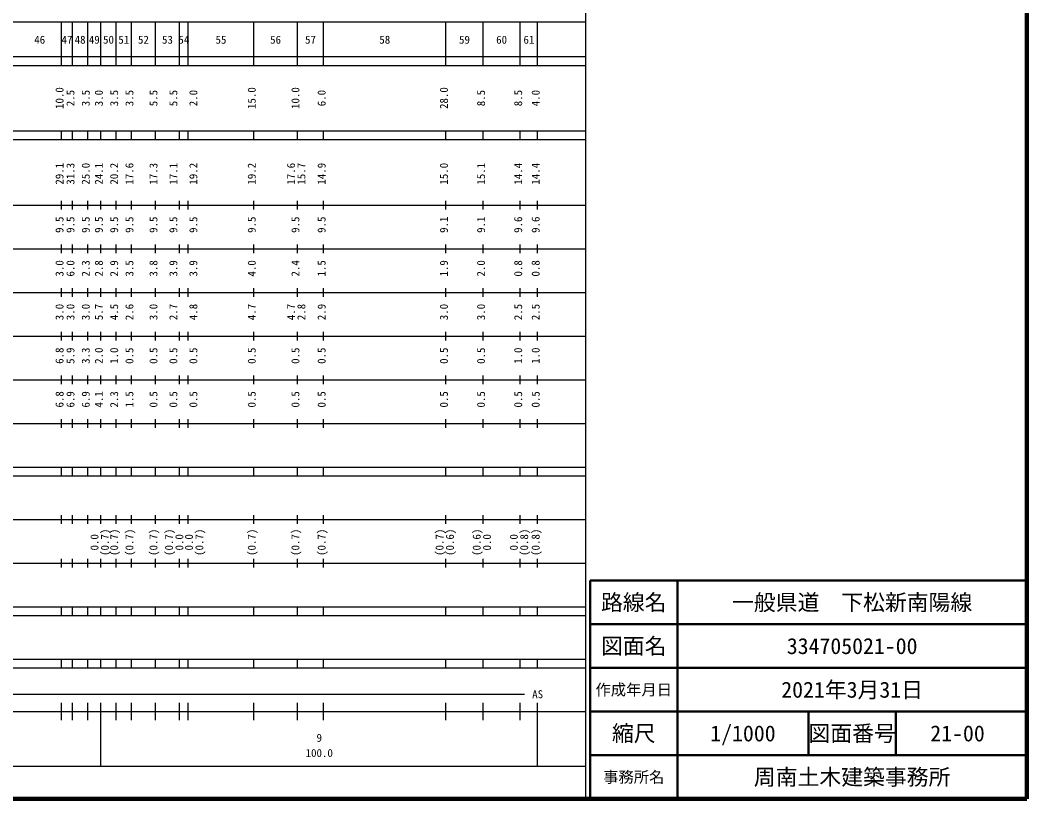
# Model space of a CAD drawing. Units: millimetres on the paper, enlarged 1000 times. Extents: x 40000 to 680000, y 20000 to 380000.
# Drawn here: x 449521 to 680000, y 20000 to 198357 of the extents above; entities that cross this region are included whole.
import ezdxf
from ezdxf.enums import TextEntityAlignment as Align

# ---------------------------------------------------------------- set-up
doc = ezdxf.new("R2010")
doc.units = ezdxf.units.MM
doc.header["$LTSCALE"] = 1000
for name, color, linetype, lineweight in [('M-TTL', 2, 'Continuous', 140), ('M-TTL-BAND', 7, 'Continuous', 25), ('M-TTL-FRAM', 2, 'Continuous', 50), ('M-TTL-LINE', 7, 'Continuous', 50)]:
    doc.layers.add(name, color=color, linetype=linetype, lineweight=lineweight)
doc.layers.add('M-TTL-TXT', color=7, linetype='Continuous')
doc.styles.add('ＭＳ ゴシック', font='')
doc.styles.get('ＭＳ ゴシック').set_extended_font_data('MS Gothic')

msp = doc.modelspace()

# ---------------------------------------------------------------- linework, layer by layer
at = {"layer": 'M-TTL'}
for p, q in [((680000, 20000), (680000, 380000)), ((40000, 20000), (680000, 20000))]:
    msp.add_line(p, q, dxfattribs=at)
at = {"layer": 'M-TTL-BAND'}
for p, q in [((579000, 20000), (579000, 370000)), ((68000, 198000), (579000, 198000)), ((459000, 188000), (459000, 198000)), ((461500, 188000), (461500, 198000)), ((465000, 188000), (465000, 198000)), ((468000, 188000), (468000, 198000)), ((471500, 188000), (471500, 198000)), ((475000, 188000), (475000, 198000)), ((480500, 188000), (480500, 198000)), ((486000, 188000), (486000, 198000)), ((488000, 188000), (488000, 198000)), ((503000, 188000), (503000, 198000)), ((513000, 188000), (513000, 198000)), ((519000, 188000), (519000, 198000)), ((547000, 188000), (547000, 198000)), ((555500, 188000), (555500, 198000)), ((564000, 188000), (564000, 198000)), ((568000, 188000), (568000, 198000)), ((40000, 190000), (579000, 190000)), ((40000, 188000), (579000, 188000)), ((40000, 173000), (579000, 173000)), ((459000, 171000), (459000, 173000)), ((461500, 171000), (461500, 173000)), ((465000, 171000), (465000, 173000)), ((468000, 171000), (468000, 173000)), ((471500, 171000), (471500, 173000)), ((475000, 171000), (475000, 173000)), ((480500, 171000), (480500, 173000)), ((486000, 171000), (486000, 173000)), ((488000, 171000), (488000, 173000)), ((503000, 171000), (503000, 173000)), ((513000, 171000), (513000, 173000)), ((519000, 171000), (519000, 173000)), ((547000, 171000), (547000, 173000)), ((555500, 171000), (555500, 173000)), ((564000, 171000), (564000, 173000)), ((568000, 171000), (568000, 173000)), ((40000, 171000), (579000, 171000)), ((459000, 155000), (459000, 157000)), ((461500, 155000), (461500, 157000)), ((465000, 155000), (465000, 157000)), ((468000, 155000), (468000, 157000)), ((471500, 155000), (471500, 157000)), ((475000, 155000), (475000, 157000)), ((480500, 155000), (480500, 157000)), ((486000, 155000), (486000, 157000)), ((488000, 155000), (488000, 157000)), ((503000, 155000), (503000, 157000)), ((513000, 155000), (513000, 157000)), ((519000, 155000), (519000, 157000)), ((547000, 155000), (547000, 157000)), ((555500, 155000), (555500, 157000)), ((564000, 155000), (564000, 157000)), ((568000, 155000), (568000, 157000)), ((40000, 156000), (579000, 156000)), ((46000, 146000), (579000, 146000)), ((459000, 145000), (459000, 147000)), ((461500, 145000), (461500, 147000)), ((465000, 145000), (465000, 147000)), ((468000, 145000), (468000, 147000)), ((471500, 145000), (471500, 147000)), ((475000, 145000), (475000, 147000)), ((480500, 145000), (480500, 147000)), ((486000, 145000), (486000, 147000)), ((488000, 145000), (488000, 147000)), ((503000, 145000), (503000, 147000)), ((513000, 145000), (513000, 147000)), ((519000, 145000), (519000, 147000)), ((547000, 145000), (547000, 147000)), ((555500, 145000), (555500, 147000)), ((564000, 145000), (564000, 147000)), ((568000, 145000), (568000, 147000)), ((52000, 136000), (579000, 136000)), ((459000, 135000), (459000, 137000)), ((461500, 135000), (461500, 137000)), ((465000, 135000), (465000, 137000)), ((468000, 135000), (468000, 137000)), ((471500, 135000), (471500, 137000)), ((475000, 135000), (475000, 137000)), ((480500, 135000), (480500, 137000)), ((486000, 135000), (486000, 137000)), ((488000, 135000), (488000, 137000)), ((503000, 135000), (503000, 137000)), ((513000, 135000), (513000, 137000)), ((519000, 135000), (519000, 137000)), ((547000, 135000), (547000, 137000)), ((555500, 135000), (555500, 137000)), ((564000, 135000), (564000, 137000)), ((568000, 135000), (568000, 137000)), ((459000, 125000), (459000, 127000)), ((461500, 125000), (461500, 127000)), ((465000, 125000), (465000, 127000)), ((468000, 125000), (468000, 127000)), ((471500, 125000), (471500, 127000)), ((475000, 125000), (475000, 127000)), ((480500, 125000), (480500, 127000)), ((486000, 125000), (486000, 127000)), ((488000, 125000), (488000, 127000)), ((503000, 125000), (503000, 127000)), ((513000, 125000), (513000, 127000)), ((519000, 125000), (519000, 127000)), ((547000, 125000), (547000, 127000)), ((555500, 125000), (555500, 127000)), ((564000, 125000), (564000, 127000)), ((568000, 125000), (568000, 127000)), ((46000, 126000), (579000, 126000)), ((52000, 116000), (579000, 116000)), ((459000, 115000), (459000, 117000)), ((461500, 115000), (461500, 117000)), ((465000, 115000), (465000, 117000)), ((468000, 115000), (468000, 117000)), ((471500, 115000), (471500, 117000)), ((475000, 115000), (475000, 117000)), ((480500, 115000), (480500, 117000)), ((486000, 115000), (486000, 117000)), ((488000, 115000), (488000, 117000)), ((503000, 115000), (503000, 117000)), ((513000, 115000), (513000, 117000)), ((519000, 115000), (519000, 117000)), ((547000, 115000), (547000, 117000)), ((555500, 115000), (555500, 117000)), ((564000, 115000), (564000, 117000)), ((568000, 115000), (568000, 117000)), ((459000, 105000), (459000, 107000)), ((461500, 105000), (461500, 107000)), ((465000, 105000), (465000, 107000)), ((468000, 105000), (468000, 107000)), ((471500, 105000), (471500, 107000)), ((475000, 105000), (475000, 107000)), ((480500, 105000), (480500, 107000)), ((486000, 105000), (486000, 107000)), ((488000, 105000), (488000, 107000)), ((503000, 105000), (503000, 107000)), ((513000, 105000), (513000, 107000)), ((519000, 105000), (519000, 107000)), ((547000, 105000), (547000, 107000)), ((555500, 105000), (555500, 107000)), ((564000, 105000), (564000, 107000)), ((568000, 105000), (568000, 107000)), ((46000, 106000), (579000, 106000)), ((40000, 96000), (579000, 96000)), ((459000, 94000), (459000, 96000)), ((461500, 94000), (461500, 96000)), ((465000, 94000), (465000, 96000)), ((468000, 94000), (468000, 96000)), ((471500, 94000), (471500, 96000)), ((475000, 94000), (475000, 96000)), ((480500, 94000), (480500, 96000)), ((486000, 94000), (486000, 96000)), ((488000, 94000), (488000, 96000)), ((503000, 94000), (503000, 96000)), ((513000, 94000), (513000, 96000)), ((519000, 94000), (519000, 96000)), ((547000, 94000), (547000, 96000)), ((555500, 94000), (555500, 96000)), ((564000, 94000), (564000, 96000)), ((568000, 94000), (568000, 96000)), ((40000, 94000), (579000, 94000)), ((49000, 84000), (579000, 84000)), ((459000, 83000), (459000, 85000)), ((461500, 83000), (461500, 85000)), ((465000, 83000), (465000, 85000)), ((468000, 83000), (468000, 85000)), ((471500, 83000), (471500, 85000)), ((475000, 83000), (475000, 85000)), ((480500, 83000), (480500, 85000)), ((486000, 83000), (486000, 85000)), ((488000, 83000), (488000, 85000)), ((503000, 83000), (503000, 85000)), ((513000, 83000), (513000, 85000)), ((519000, 83000), (519000, 85000)), ((547000, 83000), (547000, 85000)), ((555500, 83000), (555500, 85000)), ((564000, 83000), (564000, 85000)), ((568000, 83000), (568000, 85000)), ((40000, 74000), (579000, 74000)), ((459000, 73000), (459000, 75000)), ((461500, 73000), (461500, 75000)), ((465000, 73000), (465000, 75000)), ((468000, 73000), (468000, 75000)), ((471500, 73000), (471500, 75000)), ((475000, 73000), (475000, 75000)), ((480500, 73000), (480500, 75000)), ((486000, 73000), (486000, 75000)), ((488000, 73000), (488000, 75000)), ((503000, 73000), (503000, 75000)), ((513000, 73000), (513000, 75000)), ((519000, 73000), (519000, 75000)), ((547000, 73000), (547000, 75000)), ((555500, 73000), (555500, 75000)), ((564000, 73000), (564000, 75000)), ((568000, 73000), (568000, 75000)), ((40000, 64000), (579000, 64000)), ((459000, 62000), (459000, 64000)), ((461500, 62000), (461500, 64000)), ((465000, 62000), (465000, 64000)), ((468000, 62000), (468000, 64000)), ((471500, 62000), (471500, 64000)), ((475000, 62000), (475000, 64000)), ((480500, 62000), (480500, 64000)), ((486000, 62000), (486000, 64000)), ((488000, 62000), (488000, 64000)), ((503000, 62000), (503000, 64000)), ((513000, 62000), (513000, 64000)), ((519000, 62000), (519000, 64000)), ((547000, 62000), (547000, 64000)), ((555500, 62000), (555500, 64000)), ((564000, 62000), (564000, 64000)), ((568000, 62000), (568000, 64000)), ((40000, 62000), (579000, 62000)), ((40000, 52000), (579000, 52000)), ((459000, 50000), (459000, 52000)), ((461500, 50000), (461500, 52000)), ((465000, 50000), (465000, 52000)), ((468000, 50000), (468000, 52000)), ((471500, 50000), (471500, 52000)), ((475000, 50000), (475000, 52000)), ((480500, 50000), (480500, 52000)), ((486000, 50000), (486000, 52000)), ((488000, 50000), (488000, 52000)), ((503000, 50000), (503000, 52000)), ((513000, 50000), (513000, 52000)), ((519000, 50000), (519000, 52000)), ((547000, 50000), (547000, 52000)), ((555500, 50000), (555500, 52000)), ((564000, 50000), (564000, 52000)), ((568000, 50000), (568000, 52000)), ((40000, 50000), (579000, 50000)), ((78500, 44000), (565000, 44000)), ((459000, 38000), (459000, 42000)), ((461500, 38000), (461500, 42000)), ((465000, 38000), (465000, 42000)), ((468000, 27500), (468000, 42000)), ((471500, 38000), (471500, 42000)), ((475000, 38000), (475000, 42000)), ((480500, 38000), (480500, 42000)), ((486000, 38000), (486000, 42000)), ((488000, 38000), (488000, 42000)), ((503000, 38000), (503000, 42000)), ((513000, 38000), (513000, 42000)), ((519000, 38000), (519000, 42000)), ((547000, 38000), (547000, 42000)), ((555500, 38000), (555500, 42000)), ((564000, 38000), (564000, 42000)), ((568000, 27500), (568000, 42000)), ((40000, 40000), (579000, 40000)), ((68000, 27500), (579000, 27500))]:
    msp.add_line(p, q, dxfattribs=at)
at = {"layer": 'M-TTL-FRAM'}
for p, q in [((680000, 70000), (580000, 70000)), ((580000, 70000), (580000, 20000))]:
    msp.add_line(p, q, dxfattribs=at)
at = {"layer": 'M-TTL-LINE'}
for p, q in [((600000, 70000), (600000, 20000)), ((680000, 60000), (580000, 60000)), ((680000, 50000), (580000, 50000)), ((680000, 40000), (580000, 40000)), ((630000, 40000), (630000, 30000)), ((650000, 40000), (650000, 30000)), ((680000, 30000), (580000, 30000))]:
    msp.add_line(p, q, dxfattribs=at)

# ---------------------------------------------------------------- texts
at = {"layer": 'M-TTL-BAND', "style": 'ＭＳ ゴシック'}
for s, p in [('46', (454000, 192405)), ('47', (460250, 192405)), ('48', (463250, 192405)), ('49', (466500, 192405)), ('50', (469750, 192405)), ('51', (473250, 192405)), ('52', (477750, 192405)), ('53', (483250, 192405)), ('54', (487000, 192405)), ('55', (495500, 192405)), ('56', (508000, 192405)), ('57', (516000, 192405)), ('58', (533000, 192405)), ('59', (551250, 192405)), ('60', (559750, 192405)), ('61', (566000, 192405)), ('AS', (568000, 42500)), ('9', (518000, 32523)), ('100.0', (518000, 29033))]:
    msp.add_text(s, height=1833, dxfattribs=at).set_placement(p, align=Align.BOTTOM_CENTER)
for s, p in [('10.0', (460000, 180500)), ('2.5', (462500, 180500)), ('3.5', (466000, 180500)), ('3.0', (469000, 180500)), ('3.5', (472500, 180500)), ('3.5', (476000, 180500)), ('5.5', (481500, 180500)), ('5.5', (486059, 180500)), ('2.0', (490634, 180500)), ('15.0', (504000, 180500)), ('10.0', (514000, 180500)), ('6.0', (520000, 180500)), ('28.0', (548000, 180500)), ('8.5', (556500, 180500)), ('8.5', (565000, 180500)), ('4.0', (569000, 180500)), ('29.1', (460000, 163174)), ('31.3', (462500, 163174)), ('25.0', (466000, 163174)), ('24.1', (469000, 163174)), ('20.2', (472500, 163174)), ('17.6', (476000, 163174)), ('17.3', (481500, 163174)), ('17.1', (486059, 163174)), ('19.2', (490634, 163174)), ('19.2', (504000, 163174)), ('17.6', (513000, 163174)), ('15.7', (515370, 163174)), ('14.9', (520000, 163174)), ('15.0', (548000, 163174)), ('15.1', (556500, 163174)), ('14.4', (565000, 163174)), ('14.4', (569000, 163174)), ('9.5', (460000, 151500)), ('9.5', (462500, 151500)), ('9.5', (466000, 151500)), ('9.5', (469000, 151500)), ('9.5', (472500, 151500)), ('9.5', (476000, 151500)), ('9.5', (481500, 151500)), ('9.5', (486059, 151500)), ('9.5', (490634, 151500)), ('9.5', (504000, 151500)), ('9.5', (514000, 151500)), ('9.5', (520000, 151500)), ('9.1', (548000, 151500)), ('9.1', (556500, 151500)), ('9.6', (565000, 151500)), ('9.6', (569000, 151500)), ('3.0', (460000, 141500)), ('6.0', (462500, 141500)), ('2.3', (466000, 141500)), ('2.8', (469000, 141500)), ('2.9', (472500, 141500)), ('3.5', (476000, 141500)), ('3.8', (481500, 141500)), ('3.9', (486059, 141500)), ('3.9', (490634, 141500)), ('4.0', (504000, 141500)), ('2.4', (514000, 141500)), ('1.5', (520000, 141500)), ('1.9', (548000, 141500)), ('2.0', (556500, 141500)), ('0.8', (565000, 141500)), ('0.8', (569000, 141500)), ('3.0', (460000, 131500)), ('3.0', (462500, 131500)), ('3.0', (466000, 131500)), ('5.7', (469000, 131500)), ('4.5', (472500, 131500)), ('2.6', (476000, 131500)), ('3.0', (481500, 131500)), ('2.7', (486059, 131500)), ('4.8', (490634, 131500)), ('4.7', (504000, 131500)), ('4.7', (513000, 131500)), ('2.8', (515370, 131500)), ('2.9', (520000, 131500)), ('3.0', (548000, 131500)), ('3.0', (556500, 131500)), ('2.5', (565000, 131500)), ('2.5', (569000, 131500)), ('6.8', (460000, 121500)), ('5.9', (462500, 121500)), ('3.3', (466000, 121500)), ('2.0', (469000, 121500)), ('1.0', (472500, 121500)), ('0.5', (476000, 121500)), ('0.5', (481500, 121500)), ('0.5', (486059, 121500)), ('0.5', (490634, 121500)), ('0.5', (504000, 121500)), ('0.5', (514000, 121500)), ('0.5', (520000, 121500)), ('0.5', (548000, 121500)), ('0.5', (556500, 121500)), ('1.0', (565000, 121500)), ('1.0', (569000, 121500)), ('6.8', (460000, 111500)), ('6.9', (462500, 111500)), ('6.9', (466000, 111500)), ('4.1', (469000, 111500)), ('2.3', (472500, 111500)), ('1.5', (476000, 111500)), ('0.5', (481500, 111500)), ('0.5', (486059, 111500)), ('0.5', (490634, 111500)), ('0.5', (504000, 111500)), ('0.5', (514000, 111500)), ('0.5', (520000, 111500)), ('0.5', (548000, 111500)), ('0.5', (556500, 111500)), ('0.5', (565000, 111500)), ('0.5', (569000, 111500)), ('(0.7)', (470370, 78764)), ('(0.7)', (472500, 78764)), ('(0.7)', (476000, 78764)), ('(0.7)', (481500, 78764)), ('(0.7)', (485059, 78764)), ('(0.7)', (492004, 78764)), ('(0.7)', (504000, 78764)), ('(0.7)', (514000, 78764)), ('(0.7)', (520000, 78764)), ('(0.7)', (547000, 78764)), ('(0.6)', (549370, 78764)), ('(0.6)', (555500, 78764)), ('(0.8)', (566370, 78764)), ('(0.8)', (569000, 78764)), ('0.0', (468000, 78764)), ('0.0', (487429, 78764)), ('0.0', (489634, 78764)), ('0.0', (557870, 78764)), ('0.0', (564000, 78764))]:
    msp.add_text(s, height=1833, rotation=90, dxfattribs=at).set_placement(p, align=Align.BOTTOM_CENTER)
at = {"layer": 'M-TTL-TXT', "style": 'ＭＳ ゴシック'}
for s, height, p in [('路線名', 3666, (590000, 65000)), ('路線名', 3666, (590000, 65000)), ('一般県道\u3000下松新南陽線', 3666, (640000, 65000)), ('図面名', 3666, (590000, 55000)), ('図面名', 3666, (590000, 55000)), ('334705021-00', 3666, (640000, 55000)), ('作成年月日', 2566, (590000, 45000)), ('作成年月日', 2566, (590000, 45000)), ('2021年3月31日', 3666, (640000, 45000)), ('縮尺', 3666, (590000, 35000)), ('縮尺', 3666, (590000, 35000)), ('1/1000', 3666, (615000, 35000)), ('図面番号', 3666, (640000, 35000)), ('図面番号', 3666, (640000, 35000)), ('21-00', 3666, (664125, 35000)), ('事務所名', 2566, (590000, 25000)), ('事務所名', 2566, (590000, 25000)), ('周南土木建築事務所', 3666, (640000, 25000))]:
    msp.add_text(s, height=height, dxfattribs=at).set_placement(p, align=Align.MIDDLE_CENTER)

doc.saveas('drawing.dxf')
